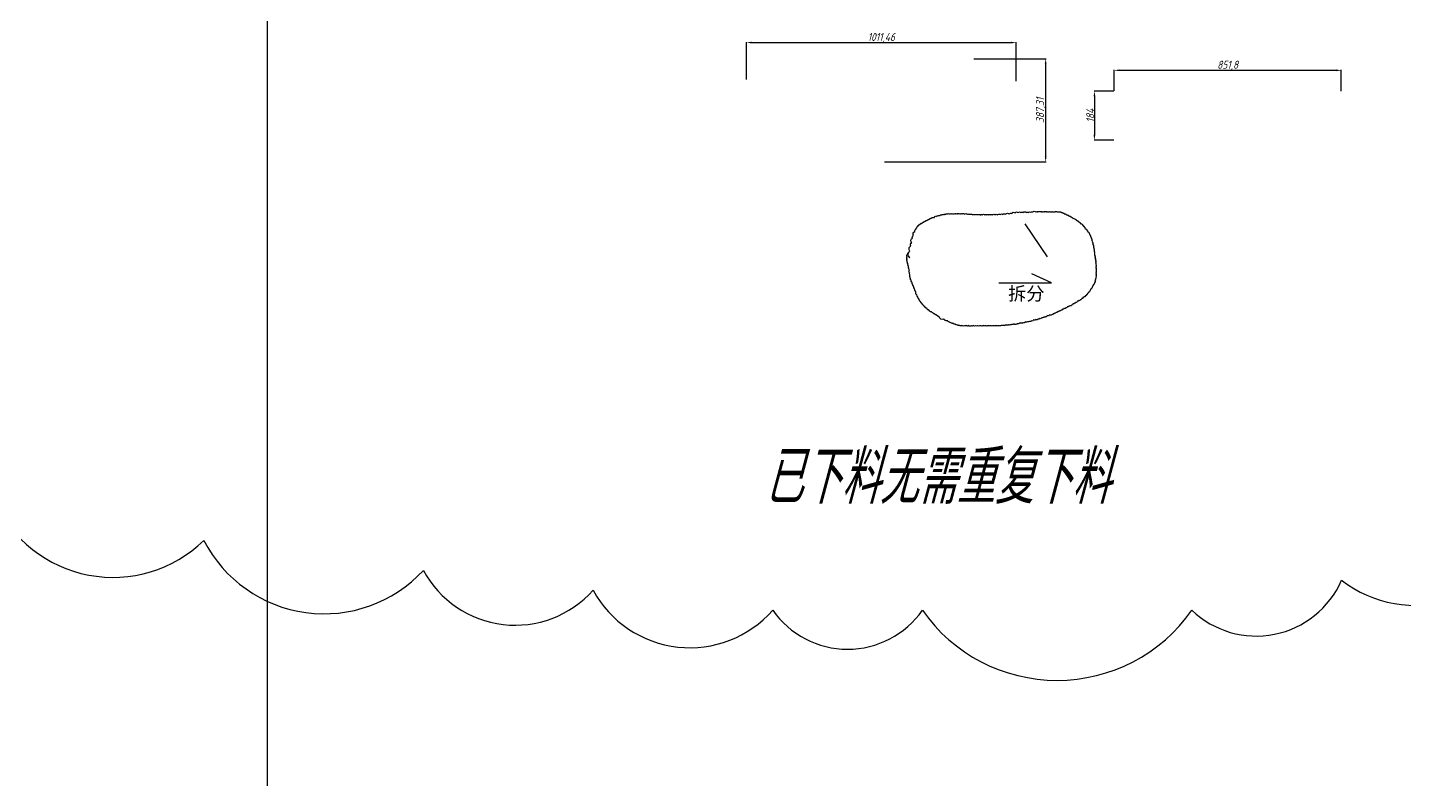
# Model space of a CAD drawing. Header units: millimetres. Extents: x -3655 to 91731, y -8503 to 8404.
# Drawn here: x -956 to 4206, y -2021 to 798 of the extents above; entities that cross this region are included whole.
import ezdxf

# ---------------------------------------------------------------- set-up
doc = ezdxf.new("R2010")
doc.units = ezdxf.units.MM
doc.styles.get("Standard").update_dxf_attribs({"font": 'gbeitc.shx', "bigfont": 'gbcbig.shx'})
doc.dimstyles.new('0000', dxfattribs={"dimtxt": 30, "dimasz": 20, "dimexe": 1.25, "dimexo": 0.625, "dimtad": 1, "dimtxsty": 'Standard', "dimcen": 2.5, "dimazin": 3, "dimtfac": 1, "dimtmove": 0, "dimatfit": 3})

# ---------------------------------------------------------------- blocks, each defined once
blk = doc.blocks.new('*D34')
at = {"color": 0, "lineweight": -2}
for p, q in [((1739, 604), (1739, 743.3)), ((1759, 742.1), (2730.4, 742.1)), ((2750.4, 597.5), (2750.4, 743.3))]:
    blk.add_line(p, q, dxfattribs=at)
at = {"color": 0}
for points in [[(1759, 745.4), (1759, 738.7), (1739, 742.1)], [(2730.4, 745.4), (2730.4, 738.7), (2750.4, 742.1)]]:
    blk.add_solid(points, dxfattribs=at)
at = {"layer": 'Defpoints', "color": 0}
for p in [(2750.4, 742.1), (1739, 603.4), (2750.4, 596.9)]:
    blk.add_point(p, dxfattribs=at)
at = {"color": 0, "insert": (2244.7, 759.6), "char_height": 30, "attachment_point": 5}
blk.add_mtext('1011,46', dxfattribs=at)
blk = doc.blocks.new('*D35')
at = {"color": 0, "lineweight": -2}
for p, q in [((2591.7, 681.7), (2862.2, 681.7)), ((2860.9, 661.7), (2860.9, 314.3)), ((2256.2, 294.3), (2862.2, 294.3))]:
    blk.add_line(p, q, dxfattribs=at)
at = {"color": 0}
for points in [[(2857.6, 661.7), (2864.2, 661.7), (2860.9, 681.7)], [(2857.6, 314.3), (2864.2, 314.3), (2860.9, 294.3)]]:
    blk.add_solid(points, dxfattribs=at)
at = {"layer": 'Defpoints', "color": 0}
for p in [(2591.1, 681.7), (2255.6, 294.3), (2860.9, 294.3)]:
    blk.add_point(p, dxfattribs=at)
at = {"color": 0, "insert": (2843.4, 488), "char_height": 30, "attachment_point": 5, "rotation": 90}
blk.add_mtext('387,31', dxfattribs=at)
blk = doc.blocks.new('*D36')
at = {"color": 0, "lineweight": -2}
for p, q in [((3117.5, 560.8), (3117.5, 639.3)), ((3137.5, 638), (3949.3, 638)), ((3969.3, 560.2), (3969.3, 639.3))]:
    blk.add_line(p, q, dxfattribs=at)
at = {"color": 0}
for points in [[(3137.5, 641.3), (3137.5, 634.7), (3117.5, 638)], [(3949.3, 641.3), (3949.3, 634.7), (3969.3, 638)]]:
    blk.add_solid(points, dxfattribs=at)
at = {"layer": 'Defpoints', "color": 0}
for p in [(3969.3, 638), (3117.5, 560.2), (3969.3, 559.6)]:
    blk.add_point(p, dxfattribs=at)
at = {"color": 0, "insert": (3543.4, 655.5), "char_height": 30, "attachment_point": 5}
blk.add_mtext('851,8', dxfattribs=at)
blk = doc.blocks.new('*D37')
at = {"color": 0, "lineweight": -2}
for p, q in [((3116.8, 560.2), (3042.5, 560.2)), ((3043.8, 540.2), (3043.8, 396.2)), ((3116.7, 376.2), (3042.5, 376.2))]:
    blk.add_line(p, q, dxfattribs=at)
at = {"color": 0}
for points in [[(3040.4, 540.2), (3047.1, 540.2), (3043.8, 560.2)], [(3040.4, 396.2), (3047.1, 396.2), (3043.8, 376.2)]]:
    blk.add_solid(points, dxfattribs=at)
at = {"layer": 'Defpoints', "color": 0}
for p in [(3117.5, 560.2), (3043.8, 376.2), (3117.3, 376.2)]:
    blk.add_point(p, dxfattribs=at)
at = {"color": 0, "insert": (3028.1, 468.2), "char_height": 30, "attachment_point": 5, "rotation": 90}
blk.add_mtext('184', dxfattribs=at)

msp = doc.modelspace()

# ---------------------------------------------------------------- linework, layer by layer
at = {"color": 1}
for p, q in [((-57.84918, 3168.57596), (-57.84918, -7944.99696)), ((2782.74215, 62.89823), (2866.99527, -61.73176)), ((2882.35203, -158.35076), (2808.60545, -125.5975)), ((2685.69452, -158.35076), (2882.35203, -158.35076))]:
    msp.add_line(p, q, dxfattribs=at)
msp.add_lwpolyline([(2351.11407, -64.73296, -0.52056705), (2351.11407, -63.63293, -0.52056705), (2351.11407, -63.63293, -0.52056705), (2352.21491, -39.43182, -0.52056705), (2352.21491, -39.43182, -0.52056705), (2355.51743, -20.73098, -0.52056705), (2355.51743, -20.73098, -0.52056705), (2358.82001, -8.63042, -0.52056705), (2358.82001, -8.63042, -0.52056705), (2362.12253, 8.97041, -0.52056705), (2362.12253, 8.97041, -0.52056705), (2365.42512, 18.87084, -0.52056705), (2365.42512, 18.87084, -0.52056705), (2370.92939, 33.17147, -0.52056705), (2370.92939, 33.17147, -0.52056705), (2372.03023, 37.57168, -0.52056705), (2372.03023, 37.57168, -0.52056705), (2374.23191, 41.97189, -0.52056705), (2374.23191, 41.97189, -0.52056705), (2376.43365, 45.27203, -0.52056705), (2376.43365, 45.27203, -0.52056705), (2378.63534, 48.57218, -0.52056705), (2378.63534, 48.57218, -0.52056705), (2380.83708, 51.87235, -0.52056705), (2380.83708, 51.87235, -0.52056705), (2384.1396, 55.17251, -0.52056705), (2384.1396, 55.17251, -0.52056705), (2385.24044, 57.37258, -0.52056705), (2385.24044, 57.37258, -0.52056705), (2387.44219, 58.47265, -0.52056705), (2387.44219, 58.47265, -0.52056705), (2390.7447, 61.77279, -0.52056705), (2390.7447, 61.77279, -0.52056705), (2392.94645, 61.77279, -0.52056705), (2392.94645, 61.77279, -0.52056705), (2397.34981, 65.07294, -0.52056705), (2397.34981, 65.07294, -0.52056705), (2399.55156, 66.173, -0.52056705), (2399.55156, 66.173, -0.52056705), (2403.95492, 68.37309, -0.52056705), (2403.95492, 68.37309, -0.52056705), (2408.35834, 70.5732, -0.52056705), (2408.35834, 70.5732, -0.52056705), (2410.56009, 72.77329, -0.52056705), (2410.56009, 72.77329, -0.52056705), (2414.96345, 74.97341, -0.52056705), (2414.96345, 74.97341, -0.52056705), (2418.26603, 76.07343, -0.52056705), (2418.26603, 76.07343, -0.52056705), (2422.66946, 78.27355, -0.52056705), (2422.66946, 78.27355, -0.52056705), (2425.97198, 79.37362, -0.52056705), (2425.97198, 79.37362, -0.52056705), (2429.27457, 82.67376, -0.52056705), (2429.27457, 82.67376, -0.52056705), (2432.57709, 83.77378, -0.52056705), (2432.57709, 83.77378, -0.52056705), (2439.1822, 84.87385, -0.52056705), (2439.1822, 84.87385, -0.52056705), (2443.58562, 85.9739, -0.52056705), (2443.58562, 85.9739, -0.52056705), (2450.19072, 90.37411, -0.52056705), (2450.19072, 90.37411, -0.52056705), (2456.79584, 91.47413, -0.52056705), (2456.79584, 91.47413, -0.52056705), (2464.50185, 92.5742, -0.52056705), (2464.50185, 92.5742, -0.52056705), (2471.10695, 95.87434, -0.52056705), (2471.10695, 95.87434, -0.52056705), (2476.61122, 96.9744, -0.52056705), (2476.61122, 96.9744, -0.52056705), (2482.11549, 96.9744, -0.52056705), (2482.11549, 96.9744, -0.52056705), (2486.51884, 98.07446, -0.52056705), (2486.51884, 98.07446, -0.52056705), (2493.12402, 99.17448, -0.52056705), (2493.12402, 99.17448, -0.52056705), (2498.62829, 99.17448, -0.52056705), (2498.62829, 99.17448, -0.52056705), (2503.03164, 99.17448, -0.52056705), (2503.03164, 99.17448, -0.52056705), (2508.53591, 99.17448, -0.52056705), (2508.53591, 99.17448, -0.52056705), (2512.93934, 99.17448, -0.52056705), (2512.93934, 99.17448, -0.52056705), (2517.34276, 99.17448, -0.52056705), (2517.34276, 99.17448, -0.52056705), (2522.84704, 99.17448, -0.52056705), (2522.84704, 99.17448, -0.52056705), (2528.3513, 99.17448, -0.52056705), (2528.3513, 99.17448, -0.52056705), (2536.05724, 99.17448, -0.52056705), (2536.05724, 99.17448, -0.52056705), (2541.56151, 99.17448, -0.52056705), (2541.56151, 99.17448, -0.52056705), (2548.16662, 99.17448, -0.52056705), (2548.16662, 99.17448, -0.52056705), (2556.9734, 98.07446, -0.52056705), (2556.9734, 98.07446, -0.52056705), (2566.88109, 98.07446, -0.52056705), (2566.88109, 98.07446, -0.52056705), (2572.38536, 98.07446, -0.52056705), (2572.38536, 98.07446, -0.52056705), (2576.78879, 98.07446, -0.52056705), (2576.78879, 98.07446, -0.52056705), (2581.19221, 98.07446, -0.52056705), (2581.19221, 98.07446, -0.52056705), (2585.59557, 96.9744, -0.52056705), (2585.59557, 96.9744, -0.52056705), (2591.09984, 95.87434, -0.52056705), (2591.09984, 95.87434, -0.52056705), (2597.70495, 95.87434, -0.52056705), (2597.70495, 95.87434, -0.52056705), (2603.20921, 95.87434, -0.52056705), (2603.20921, 95.87434, -0.52056705), (2608.71348, 95.87434, -0.52056705), (2608.71348, 95.87434, -0.52056705), (2615.31859, 95.87434, -0.52056705), (2615.31859, 95.87434, -0.52056705), (2617.52033, 95.87434, -0.52056705), (2617.52033, 95.87434, -0.52056705), (2623.0246, 95.87434, -0.52056705), (2623.0246, 95.87434, -0.52056705), (2632.93223, 95.87434, -0.52056705), (2632.93223, 95.87434, -0.52056705), (2638.43649, 95.87434, -0.52056705), (2638.43649, 95.87434, -0.52056705), (2646.14251, 95.87434, -0.52056705), (2646.14251, 95.87434, -0.52056705), (2653.84845, 95.87434, -0.52056705), (2653.84845, 95.87434, -0.52056705), (2661.5544, 95.87434, -0.52056705), (2661.5544, 95.87434, -0.52056705), (2671.46209, 95.87434, -0.52056705), (2671.46209, 95.87434, -0.52056705), (2680.26887, 95.87434, -0.52056705), (2680.26887, 95.87434, -0.52056705), (2690.17656, 96.9744, -0.52056705), (2690.17656, 96.9744, -0.52056705), (2700.08426, 96.9744, -0.52056705), (2700.08426, 96.9744, -0.52056705), (2711.09279, 98.07446, -0.52056705), (2711.09279, 98.07446, -0.52056705), (2724.30301, 99.17448, -0.52056705), (2724.30301, 99.17448, -0.52056705), (2734.21063, 101.37461, -0.52056705), (2734.21063, 101.37461, -0.52056705), (2746.32007, 103.57468, -0.52056705), (2746.32007, 103.57468, -0.52056705), (2757.32853, 104.67475, -0.52056705), (2757.32853, 104.67475, -0.52056705), (2768.33707, 104.67475, -0.52056705), (2768.33707, 104.67475, -0.52056705), (2776.04308, 104.67475, -0.52056705), (2776.04308, 104.67475, -0.52056705), (2788.15246, 104.67475, -0.52056705), (2788.15246, 104.67475, -0.52056705), (2795.8584, 104.67475, -0.52056705), (2795.8584, 104.67475, -0.52056705), (2804.66518, 104.67475, -0.52056705), (2804.66518, 104.67475, -0.52056705), (2812.3712, 106.87484, -0.52056705), (2812.3712, 106.87484, -0.52056705), (2824.48057, 106.87484, -0.52056705), (2824.48057, 106.87484, -0.52056705), (2829.98484, 106.87484, -0.52056705), (2829.98484, 106.87484, -0.52056705), (2837.69079, 106.87484, -0.52056705), (2837.69079, 106.87484, -0.52056705), (2845.39673, 106.87484, -0.52056705), (2845.39673, 106.87484, -0.52056705), (2850.901, 106.87484, -0.52056705), (2850.901, 106.87484, -0.52056705), (2856.40526, 106.87484, -0.52056705), (2856.40526, 106.87484, -0.52056705), (2863.01037, 106.87484, -0.52056705), (2863.01037, 106.87484, -0.52056705), (2868.51464, 106.87484, -0.52056705), (2868.51464, 106.87484, -0.52056705), (2872.91807, 106.87484, -0.52056705), (2872.91807, 106.87484, -0.52056705), (2878.42233, 106.87484, -0.52056705), (2878.42233, 106.87484, -0.52056705), (2882.82576, 106.87484, -0.52056705), (2882.82576, 106.87484, -0.52056705), (2888.33002, 106.87484, -0.52056705), (2888.33002, 106.87484, -0.52056705), (2892.73338, 106.87484, -0.52056705), (2892.73338, 106.87484, -0.52056705), (2896.03597, 106.87484, -0.52056705), (2896.03597, 106.87484, -0.52056705), (2903.74191, 106.87484, -0.52056705), (2903.74191, 106.87484, -0.52056705), (2908.14534, 106.87484, -0.52056705), (2908.14534, 106.87484, -0.52056705), (2911.44793, 106.87484, -0.52056705), (2911.44793, 106.87484, -0.52056705), (2914.75045, 106.87484, -0.52056705), (2914.75045, 106.87484, -0.52056705), (2918.05304, 105.7748, -0.52056705), (2918.05304, 105.7748, -0.52056705), (2920.25471, 104.67475, -0.52056705), (2920.25471, 104.67475, -0.52056705), (2923.5573, 103.57468, -0.52056705), (2923.5573, 103.57468, -0.52056705), (2926.85982, 102.47466, -0.52056705), (2926.85982, 102.47466, -0.52056705), (2930.1624, 100.27454, -0.52056705), (2930.1624, 100.27454, -0.52056705), (2932.36409, 99.17448, -0.52056705), (2932.36409, 99.17448, -0.52056705), (2935.66668, 98.07446, -0.52056705), (2935.66668, 98.07446, -0.52056705), (2938.96919, 95.87434, -0.52056705), (2938.96919, 95.87434, -0.52056705), (2943.37262, 94.77432, -0.52056705), (2943.37262, 94.77432, -0.52056705), (2946.67514, 92.5742, -0.52056705), (2946.67514, 92.5742, -0.52056705), (2949.97773, 91.47413, -0.52056705), (2949.97773, 91.47413, -0.52056705), (2954.38115, 88.17399, -0.52056705), (2954.38115, 88.17399, -0.52056705), (2958.78458, 85.9739, -0.52056705), (2958.78458, 85.9739, -0.52056705), (2963.18793, 82.67376, -0.52056705), (2963.18793, 82.67376, -0.52056705), (2968.69221, 80.47364, -0.52056705), (2968.69221, 80.47364, -0.52056705), (2973.09563, 78.27355, -0.52056705), (2973.09563, 78.27355, -0.52056705), (2975.29731, 76.07343, -0.52056705), (2975.29731, 76.07343, -0.52056705), (2978.5999, 73.87334, -0.52056705), (2978.5999, 73.87334, -0.52056705), (2983.00332, 70.5732, -0.52056705), (2983.00332, 70.5732, -0.52056705), (2986.30584, 68.37309, -0.52056705), (2986.30584, 68.37309, -0.52056705), (2989.60843, 66.173, -0.52056705), (2989.60843, 66.173, -0.52056705), (2990.70927, 63.97291, -0.52056705), (2990.70927, 63.97291, -0.52056705), (2994.01179, 61.77279, -0.52056705), (2994.01179, 61.77279, -0.52056705), (2996.21354, 60.67274, -0.52056705), (2996.21354, 60.67274, -0.52056705), (2999.51605, 57.37258, -0.52056705), (2999.51605, 57.37258, -0.52056705), (3001.7178, 54.07244, -0.52056705), (3001.7178, 54.07244, -0.52056705), (3005.02032, 50.7723, -0.52056705), (3005.02032, 50.7723, -0.52056705), (3008.3229, 45.27203, -0.52056705), (3008.3229, 45.27203, -0.52056705), (3010.52459, 43.07195, -0.52056705), (3010.52459, 43.07195, -0.52056705), (3013.82718, 40.87183, -0.52056705), (3013.82718, 40.87183, -0.52056705), (3014.92801, 37.57168, -0.52056705), (3014.92801, 37.57168, -0.52056705), (3018.2306, 34.27154, -0.52056705), (3018.2306, 34.27154, -0.52056705), (3019.33144, 32.07145, -0.52056705), (3019.33144, 32.07145, -0.52056705), (3022.63396, 28.77131, -0.52056705), (3022.63396, 28.77131, -0.52056705), (3023.73487, 25.47112, -0.52056705), (3023.73487, 25.47112, -0.52056705), (3024.83571, 23.27103, -0.52056705), (3024.83571, 23.27103, -0.52056705), (3025.93654, 21.07096, -0.52056705), (3025.93654, 21.07096, -0.52056705), (3028.13823, 17.77078, -0.52056705), (3028.13823, 17.77078, -0.52056705), (3029.23906, 14.47063, -0.52056705), (3029.23906, 14.47063, -0.52056705), (3030.33997, 12.27055, -0.52056705), (3030.33997, 12.27055, -0.52056705), (3031.44082, 7.87034, -0.52056705), (3031.44082, 7.87034, -0.52056705), (3032.54165, 6.77029, -0.52056705), (3032.54165, 6.77029, -0.52056705), (3033.64249, 2.37008, -0.52056705), (3033.64249, 2.37008, -0.52056705), (3033.64249, -0.93008, -0.52056705), (3033.64249, -0.93008, -0.52056705), (3035.84424, -5.33027, -0.52056705), (3035.84424, -5.33027, -0.52056705), (3036.94508, -8.63042, -0.52056705), (3036.94508, -8.63042, -0.52056705), (3036.94508, -13.03063, -0.52056705), (3036.94508, -13.03063, -0.52056705), (3039.14676, -17.43082, -0.52056705), (3039.14676, -17.43082, -0.52056705), (3039.14676, -20.73098, -0.52056705), (3039.14676, -20.73098, -0.52056705), (3040.24759, -25.13119, -0.52056705), (3040.24759, -25.13119, -0.52056705), (3040.24759, -26.23121, -0.52056705), (3040.24759, -26.23121, -0.52056705), (3041.34851, -30.63142, -0.52056705), (3041.34851, -30.63142, -0.52056705), (3041.34851, -35.03161, -0.52056705), (3041.34851, -35.03161, -0.52056705), (3042.44935, -39.43182, -0.52056705), (3042.44935, -39.43182, -0.52056705), (3042.44935, -41.6319, -0.52056705), (3042.44935, -41.6319, -0.52056705), (3043.55018, -44.93204, -0.52056705), (3043.55018, -44.93204, -0.52056705), (3043.55018, -49.33225, -0.52056705), (3043.55018, -49.33225, -0.52056705), (3043.55018, -52.63241, -0.52056705), (3043.55018, -52.63241, -0.52056705), (3044.65102, -57.0326, -0.52056705), (3044.65102, -57.0326, -0.52056705), (3045.75187, -61.43281, -0.52056705), (3045.75187, -61.43281, -0.52056705), (3045.75187, -65.83302, -0.52056705), (3045.75187, -65.83302, -0.52056705), (3046.8527, -69.13316, -0.52056705), (3046.8527, -69.13316, -0.52056705), (3046.8527, -72.43331, -0.52056705), (3046.8527, -72.43331, -0.52056705), (3047.95361, -76.83352, -0.52056705), (3047.95361, -76.83352, -0.52056705), (3047.95361, -81.23371, -0.52056705), (3047.95361, -81.23371, -0.52056705), (3047.95361, -85.63392, -0.52056705), (3047.95361, -85.63392, -0.52056705), (3049.05445, -90.03413, -0.52056705), (3049.05445, -90.03413, -0.52056705), (3049.05445, -94.43433, -0.52056705), (3049.05445, -94.43433, -0.52056705), (3049.05445, -98.83454, -0.52056705), (3049.05445, -98.83454, -0.52056705), (3049.05445, -101.03463, -0.52056705), (3049.05445, -101.03463, -0.52056705), (3049.05445, -105.43482, -0.52056705), (3049.05445, -105.43482, -0.52056705), (3049.05445, -110.93505, -0.52056705), (3049.05445, -110.93505, -0.52056705), (3049.05445, -114.23524, -0.52056705), (3049.05445, -114.23524, -0.52056705), (3049.05445, -119.73547, -0.52056705), (3049.05445, -119.73547, -0.52056705), (3049.05445, -125.23574, -0.52056705), (3049.05445, -125.23574, -0.52056705), (3049.05445, -129.63593, -0.52056705), (3049.05445, -129.63593, -0.52056705), (3049.05445, -134.03611, -0.52056705), (3049.05445, -134.03611, -0.52056705), (3049.05445, -138.43632, -0.52056705), (3049.05445, -138.43632, -0.52056705), (3047.95361, -142.83652, -0.52056705), (3047.95361, -142.83652, -0.52056705), (3046.8527, -146.13667, -0.52056705), (3046.8527, -146.13667, -0.52056705), (3045.75187, -150.53687, -0.52056705), (3045.75187, -150.53687, -0.52056705), (3044.65102, -156.03713, -0.52056705), (3044.65102, -156.03713, -0.52056705), (3042.44935, -160.43734, -0.52056705), (3042.44935, -160.43734, -0.52056705), (3039.14676, -165.93757, -0.52056705), (3039.14676, -165.93757, -0.52056705), (3036.94508, -170.33778, -0.52056705), (3036.94508, -170.33778, -0.52056705), (3034.74333, -174.73798, -0.52056705), (3034.74333, -174.73798, -0.52056705), (3033.64249, -178.03812, -0.52056705), (3033.64249, -178.03812, -0.52056705), (3030.33997, -181.33826, -0.52056705), (3030.33997, -181.33826, -0.52056705), (3028.13823, -184.63842, -0.52056705), (3028.13823, -184.63842, -0.52056705), (3025.93654, -189.03863, -0.52056705), (3025.93654, -189.03863, -0.52056705), (3024.83571, -191.23875, -0.52056705), (3024.83571, -191.23875, -0.52056705), (3021.53312, -193.43882, -0.52056705), (3021.53312, -193.43882, -0.52056705), (3017.12969, -198.93909, -0.52056705), (3017.12969, -198.93909, -0.52056705), (3016.02885, -201.13918, -0.52056705), (3016.02885, -201.13918, -0.52056705), (3012.72634, -204.43932, -0.52056705), (3012.72634, -204.43932, -0.52056705), (3009.42375, -207.73946, -0.52056705), (3009.42375, -207.73946, -0.52056705), (3003.91948, -211.03965, -0.52056705), (3003.91948, -211.03965, -0.52056705), (3000.61696, -214.33979, -0.52056705), (3000.61696, -214.33979, -0.52056705), (2996.21354, -217.63993, -0.52056705), (2996.21354, -217.63993, -0.52056705), (2990.70927, -222.04014, -0.52056705), (2990.70927, -222.04014, -0.52056705), (2984.10416, -225.34029, -0.52056705), (2984.10416, -225.34029, -0.52056705), (2979.70073, -227.54037, -0.52056705), (2979.70073, -227.54037, -0.52056705), (2973.09563, -231.94057, -0.52056705), (2973.09563, -231.94057, -0.52056705), (2968.69221, -235.24071, -0.52056705), (2968.69221, -235.24071, -0.52056705), (2963.18793, -237.44085, -0.52056705), (2963.18793, -237.44085, -0.52056705), (2958.78458, -241.84104, -0.52056705), (2958.78458, -241.84104, -0.52056705), (2952.1794, -244.04113, -0.52056705), (2952.1794, -244.04113, -0.52056705), (2947.77604, -246.24125, -0.52056705), (2947.77604, -246.24125, -0.52056705), (2941.17094, -248.44134, -0.52056705), (2941.17094, -248.44134, -0.52056705), (2936.76751, -252.84154, -0.52056705), (2936.76751, -252.84154, -0.52056705), (2930.1624, -253.9416, -0.52056705), (2930.1624, -253.9416, -0.52056705), (2923.5573, -257.24175, -0.52056705), (2923.5573, -257.24175, -0.52056705), (2919.15387, -261.64196, -0.52056705), (2919.15387, -261.64196, -0.52056705), (2912.54876, -262.74198, -0.52056705), (2912.54876, -262.74198, -0.52056705), (2908.14534, -266.04212, -0.52056705), (2908.14534, -266.04212, -0.52056705), (2904.84276, -267.14219, -0.52056705), (2904.84276, -267.14219, -0.52056705), (2900.4394, -270.44233, -0.52056705), (2900.4394, -270.44233, -0.52056705), (2893.83429, -271.54238, -0.52056705), (2893.83429, -271.54238, -0.52056705), (2889.43086, -274.84254, -0.52056705), (2889.43086, -274.84254, -0.52056705), (2885.02743, -277.04266, -0.52056705), (2885.02743, -277.04266, -0.52056705), (2876.22065, -279.24274, -0.52056705), (2876.22065, -279.24274, -0.52056705), (2870.71638, -281.44286, -0.52056705), (2870.71638, -281.44286, -0.52056705), (2866.31296, -282.54288, -0.52056705), (2866.31296, -282.54288, -0.52056705), (2860.80869, -285.84302, -0.52056705), (2860.80869, -285.84302, -0.52056705), (2855.30443, -286.94309, -0.52056705), (2855.30443, -286.94309, -0.52056705), (2850.901, -288.04314, -0.52056705), (2850.901, -288.04314, -0.52056705), (2846.49757, -289.14321, -0.52056705), (2846.49757, -289.14321, -0.52056705), (2837.69079, -292.44335, -0.52056705), (2837.69079, -292.44335, -0.52056705), (2832.18652, -294.64344, -0.52056705), (2832.18652, -294.64344, -0.52056705), (2824.48057, -295.74351, -0.52056705), (2824.48057, -295.74351, -0.52056705), (2815.67372, -297.94358, -0.52056705), (2815.67372, -297.94358, -0.52056705), (2807.96777, -301.24374, -0.52056705), (2807.96777, -301.24374, -0.52056705), (2800.26183, -302.34379, -0.52056705), (2800.26183, -302.34379, -0.52056705), (2792.55581, -303.44386, -0.52056705), (2792.55581, -303.44386, -0.52056705), (2783.74903, -305.64393, -0.52056705), (2783.74903, -305.64393, -0.52056705), (2776.04308, -307.84406, -0.52056705), (2776.04308, -307.84406, -0.52056705), (2768.33707, -308.94408, -0.52056705), (2768.33707, -308.94408, -0.52056705), (2762.8328, -308.94408, -0.52056705), (2762.8328, -308.94408, -0.52056705), (2754.02601, -311.1442, -0.52056705), (2754.02601, -311.1442, -0.52056705), (2744.11832, -313.34429, -0.52056705), (2744.11832, -313.34429, -0.52056705), (2738.61406, -313.34429, -0.52056705), (2738.61406, -313.34429, -0.52056705), (2733.10979, -314.44434, -0.52056705), (2733.10979, -314.44434, -0.52056705), (2726.50468, -315.54441, -0.52056705), (2726.50468, -315.54441, -0.52056705), (2721.00042, -315.54441, -0.52056705), (2721.00042, -315.54441, -0.52056705), (2714.39531, -316.64443, -0.52056705), (2714.39531, -316.64443, -0.52056705), (2709.99189, -316.64443, -0.52056705), (2709.99189, -316.64443, -0.52056705), (2704.48762, -317.74448, -0.52056705), (2704.48762, -317.74448, -0.52056705), (2700.08426, -317.74448, -0.52056705), (2700.08426, -317.74448, -0.52056705), (2694.57999, -317.74448, -0.52056705), (2694.57999, -317.74448, -0.52056705), (2689.07573, -318.84455, -0.52056705), (2689.07573, -318.84455, -0.52056705), (2684.6723, -318.84455, -0.52056705), (2684.6723, -318.84455, -0.52056705), (2680.26887, -318.84455, -0.52056705), (2680.26887, -318.84455, -0.52056705), (2674.76461, -318.84455, -0.52056705), (2674.76461, -318.84455, -0.52056705), (2668.1595, -318.84455, -0.52056705), (2668.1595, -318.84455, -0.52056705), (2662.65523, -318.84455, -0.52056705), (2662.65523, -318.84455, -0.52056705), (2657.15097, -318.84455, -0.52056705), (2657.15097, -318.84455, -0.52056705), (2651.6467, -318.84455, -0.52056705), (2651.6467, -318.84455, -0.52056705), (2645.04159, -318.84455, -0.52056705), (2645.04159, -318.84455, -0.52056705), (2637.33565, -318.84455, -0.52056705), (2637.33565, -318.84455, -0.52056705), (2631.83138, -318.84455, -0.52056705), (2631.83138, -318.84455, -0.52056705), (2626.32712, -318.84455, -0.52056705), (2626.32712, -318.84455, -0.52056705), (2618.62118, -318.84455, -0.52056705), (2618.62118, -318.84455, -0.52056705), (2613.1169, -318.84455, -0.52056705), (2613.1169, -318.84455, -0.52056705), (2605.41096, -318.84455, -0.52056705), (2605.41096, -318.84455, -0.52056705), (2597.70495, -318.84455, -0.52056705), (2597.70495, -318.84455, -0.52056705), (2589.999, -318.84455, -0.52056705), (2589.999, -318.84455, -0.52056705), (2582.29306, -318.84455, -0.52056705), (2582.29306, -318.84455, -0.52056705), (2571.28452, -318.84455, -0.52056705), (2571.28452, -318.84455, -0.52056705), (2563.57858, -318.84455, -0.52056705), (2563.57858, -318.84455, -0.52056705), (2556.9734, -318.84455, -0.52056705), (2556.9734, -318.84455, -0.52056705), (2549.26745, -318.84455, -0.52056705), (2549.26745, -318.84455, -0.52056705), (2543.76319, -318.84455, -0.52056705), (2543.76319, -318.84455, -0.52056705), (2537.15809, -317.74448, -0.52056705), (2537.15809, -317.74448, -0.52056705), (2533.8555, -317.74448, -0.52056705), (2533.8555, -317.74448, -0.52056705), (2528.3513, -315.54441, -0.52056705), (2528.3513, -315.54441, -0.52056705), (2523.94787, -314.44434, -0.52056705), (2523.94787, -314.44434, -0.52056705), (2520.64528, -313.34429, -0.52056705), (2520.64528, -313.34429, -0.52056705), (2515.14102, -311.1442, -0.52056705), (2515.14102, -311.1442, -0.52056705), (2510.73766, -310.04414, -0.52056705), (2510.73766, -310.04414, -0.52056705), (2506.33423, -307.84406, -0.52056705), (2506.33423, -307.84406, -0.52056705), (2503.03164, -306.744, -0.52056705), (2503.03164, -306.744, -0.52056705), (2498.62829, -304.54391, -0.52056705), (2498.62829, -304.54391, -0.52056705), (2494.22486, -301.24374, -0.52056705), (2494.22486, -301.24374, -0.52056705), (2489.82143, -300.1437, -0.52056705), (2489.82143, -300.1437, -0.52056705), (2486.51884, -300.1437, -0.52056705), (2486.51884, -300.1437, -0.52056705), (2482.11549, -295.74351, -0.52056705), (2482.11549, -295.74351, -0.52056705), (2477.71206, -294.64344, -0.52056705), (2477.71206, -294.64344, -0.52056705), (2462.3001, -286.94309, -0.52056705), (2462.3001, -286.94309, -0.52056705), (2458.99758, -283.64295, -0.52056705), (2458.99758, -283.64295, -0.52056705), (2454.59415, -281.44286, -0.52056705), (2454.59415, -281.44286, -0.52056705), (2451.29164, -279.24274, -0.52056705), (2451.29164, -279.24274, -0.52056705), (2446.88821, -275.94259, -0.52056705), (2446.88821, -275.94259, -0.52056705), (2443.58562, -274.84254, -0.52056705), (2443.58562, -274.84254, -0.52056705), (2439.1822, -271.54238, -0.52056705), (2439.1822, -271.54238, -0.52056705), (2436.98052, -269.34231, -0.52056705), (2436.98052, -269.34231, -0.52056705), (2432.57709, -267.14219, -0.52056705), (2432.57709, -267.14219, -0.52056705), (2427.07282, -264.9421, -0.52056705), (2427.07282, -264.9421, -0.52056705), (2423.77031, -261.64196, -0.52056705), (2423.77031, -261.64196, -0.52056705), (2421.56856, -259.44183, -0.52056705), (2421.56856, -259.44183, -0.52056705), (2416.06436, -255.04163, -0.52056705), (2416.06436, -255.04163, -0.52056705), (2413.86261, -253.9416, -0.52056705), (2413.86261, -253.9416, -0.52056705), (2411.66093, -251.74148, -0.52056705), (2411.66093, -251.74148, -0.52056705), (2408.35834, -248.44134, -0.52056705), (2408.35834, -248.44134, -0.52056705), (2406.15667, -246.24125, -0.52056705), (2406.15667, -246.24125, -0.52056705), (2402.85408, -242.94108, -0.52056705), (2402.85408, -242.94108, -0.52056705), (2400.6524, -239.64092, -0.52056705), (2400.6524, -239.64092, -0.52056705), (2397.34981, -236.34078, -0.52056705), (2397.34981, -236.34078, -0.52056705), (2395.14813, -234.14069, -0.52056705), (2395.14813, -234.14069, -0.52056705), (2392.94645, -229.74049, -0.52056705), (2392.94645, -229.74049, -0.52056705), (2389.64387, -226.44035, -0.52056705), (2389.64387, -226.44035, -0.52056705), (2388.54303, -225.34029, -0.52056705), (2388.54303, -225.34029, -0.52056705), (2387.44219, -222.04014, -0.52056705), (2387.44219, -222.04014, -0.52056705), (2386.34128, -219.84002, -0.52056705), (2386.34128, -219.84002, -0.52056705), (2384.1396, -216.53988, -0.52056705), (2384.1396, -216.53988, -0.52056705), (2383.03876, -214.33979, -0.52056705), (2383.03876, -214.33979, -0.52056705), (2381.93792, -212.13967, -0.52056705), (2381.93792, -212.13967, -0.52056705), (2380.83708, -209.93958, -0.52056705), (2380.83708, -209.93958, -0.52056705), (2378.63534, -206.63944, -0.52056705), (2378.63534, -206.63944, -0.52056705), (2377.53449, -204.43932, -0.52056705), (2377.53449, -204.43932, -0.52056705), (2377.53449, -203.3393, -0.52056705), (2377.53449, -203.3393, -0.52056705), (2375.33281, -200.03912, -0.52056705), (2375.33281, -200.03912, -0.52056705), (2374.23191, -197.83903, -0.52056705), (2374.23191, -197.83903, -0.52056705), (2374.23191, -194.53889, -0.52056705), (2374.23191, -194.53889, -0.52056705), (2374.23191, -191.23875, -0.52056705), (2374.23191, -191.23875, -0.52056705), (2372.03023, -189.03863, -0.52056705), (2372.03023, -189.03863, -0.52056705), (2370.92939, -185.73847, -0.52056705), (2370.92939, -185.73847, -0.52056705), (2369.82855, -182.43833, -0.52056705), (2369.82855, -182.43833, -0.52056705), (2368.72771, -179.13819, -0.52056705), (2368.72771, -179.13819, -0.52056705), (2366.52596, -174.73798, -0.52056705), (2366.52596, -174.73798, -0.52056705), (2365.42512, -171.43783, -0.52056705), (2365.42512, -171.43783, -0.52056705), (2365.42512, -170.33778, -0.52056705), (2365.42512, -170.33778, -0.52056705), (2363.22344, -167.03764, -0.52056705), (2363.22344, -167.03764, -0.52056705), (2362.12253, -163.73748, -0.52056705), (2362.12253, -163.73748, -0.52056705), (2361.0217, -159.33727, -0.52056705), (2361.0217, -159.33727, -0.52056705), (2359.92086, -157.1372, -0.52056705), (2359.92086, -157.1372, -0.52056705), (2357.71917, -153.83701, -0.52056705), (2357.71917, -153.83701, -0.52056705), (2357.71917, -151.63692, -0.52056705), (2357.71917, -151.63692, -0.52056705), (2356.61827, -148.33678, -0.52056705), (2356.61827, -148.33678, -0.52056705), (2354.41659, -145.03664, -0.52056705), (2354.41659, -145.03664, -0.52056705), (2354.41659, -141.73646, -0.52056705), (2354.41659, -141.73646, -0.52056705), (2353.31575, -138.43632, -0.52056705), (2353.31575, -138.43632, -0.52056705), (2353.31575, -137.3363, -0.52056705), (2353.31575, -137.3363, -0.52056705), (2352.21491, -134.03611, -0.52056705), (2352.21491, -134.03611, -0.52056705), (2352.21491, -130.73597, -0.52056705), (2352.21491, -130.73597, -0.52056705), (2352.21491, -127.43581, -0.52056705), (2352.21491, -127.43581, -0.52056705), (2351.11407, -125.23574, -0.52056705), (2351.11407, -125.23574, -0.52056705), (2351.11407, -121.93558, -0.52056705), (2351.11407, -121.93558, -0.52056705), (2350.01316, -113.13518, -0.52056705), (2350.01316, -113.13518, -0.52056705), (2350.01316, -110.93505, -0.52056705), (2350.01316, -110.93505, -0.52056705), (2348.91232, -107.63491, -0.52056705), (2348.91232, -107.63491, -0.52056705), (2347.81148, -104.33477, -0.52056705), (2347.81148, -104.33477, -0.52056705), (2347.81148, -101.03463, -0.52056705), (2347.81148, -101.03463, -0.52056705), (2346.71065, -96.63442, -0.52056705), (2346.71065, -96.63442, -0.52056705), (2346.71065, -95.53435, -0.52056705), (2346.71065, -95.53435, -0.52056705), (2345.6098, -93.33427, -0.52056705), (2345.6098, -93.33427, -0.52056705), (2345.6098, -88.93407, -0.52056705), (2345.6098, -88.93407, -0.52056705), (2344.50889, -86.73399, -0.52056705), (2344.50889, -86.73399, -0.52056705), (2343.40806, -82.33378, -0.52056705), (2343.40806, -82.33378, -0.52056705), (2342.30722, -81.23371, -0.52056705), (2342.30722, -81.23371, -0.52056705), (2342.30722, -77.93357, -0.52056705), (2342.30722, -77.93357, -0.52056705), (2341.20637, -75.73345, -0.52056705), (2341.20637, -75.73345, -0.52056705), (2341.20637, -73.53336, -0.52056705), (2341.20637, -73.53336, -0.52056705), (2341.20637, -71.33327, -0.52056705), (2341.20637, -71.33327, -0.52056705), (2341.20637, -68.0331, -0.52056705), (2341.20637, -68.0331, -0.52056705), (2341.20637, -64.73296, -0.52056705), (2341.20637, -64.73296, -0.52056705), (2341.20637, -62.53287, -0.52056705), (2341.20637, -62.53287, -0.52056705), (2341.20637, -61.43281, -0.52056705), (2341.20637, -61.43281, -0.52056705), (2341.20637, -60.33276, -0.52056705), (2341.20637, -60.33276, -0.52056705), (2341.20637, -59.23272, -0.52056705), (2341.20637, -59.23272, -0.52056705), (2341.20637, -58.13267, -0.52056705), (2341.20637, -58.13267, -0.52056705), (2341.20637, -55.93258, -0.52056705), (2341.20637, -55.93258, -0.52056705), (2341.20637, -54.83253, -0.52056705), (2341.20637, -54.83253, -0.52056705), (2343.40806, -52.63241, -0.52056705), (2343.40806, -52.63241, -0.52056705), (2343.40806, -51.53237, -0.52056705), (2343.40806, -51.53237, -0.52056705), (2344.50889, -50.43232, -0.52056705), (2344.50889, -50.43232, -0.52056705), (2344.50889, -48.23223, -0.52056705), (2344.50889, -48.23223, -0.52056705), (2345.6098, -48.23223, -0.52056705), (2345.6098, -48.23223, -0.52056705), (2345.6098, -47.13216, -0.52056705), (2345.6098, -47.13216, -0.52056705), (2346.71065, -46.03211, -0.52056705), (2346.71065, -46.03211, -0.52056705), (2346.71065, -44.93204, -0.52056705), (2346.71065, -44.93204)], format="xyb", dxfattribs=at)
at = {"color": 3}
msp.add_lwpolyline([(-1080.90176, -975.21082, 0.52056705), (-295.16848, -1124.72919, 0.52056705), (-295.16848, -1124.72919, 0.52056705), (527.98067, -1236.86799, 0.52056705), (527.98067, -1236.86799, 0.52056705), (1164.05044, -1311.6272, 0.52056705), (1164.05044, -1311.6272, 0.52056705), (1837.53608, -1386.3864, 0.52056705), (1837.53608, -1386.3864, 0.52056705), (2398.7741, -1386.3864, 0.52056705), (2398.7741, -1386.3864, 0.52056705), (3409.00251, -1386.3864, 0.52056705), (3409.00251, -1386.3864, 0.52056705), (3970.24052, -1274.2476, 0.52056705), (3970.24052, -1274.2476, 0.52056705), (4681.14205, -1049.96998, 0.52056705)], format="xyb", dxfattribs=at)

# ---------------------------------------------------------------- texts
at = {"color": 1, "insert": (2720.07038, -174.20516), "char_height": 50, "attachment_point": 1}
msp.add_mtext_dynamic_manual_height_columns('\\pt300;{\\fSimSun|b0|i0|c134|p2;拆分}', width=148.337048, gutter_width=12.5, heights=[0], dxfattribs=at)
at = {"color": 3, "insert": (1804.35042, -787.57784), "char_height": 200, "attachment_point": 1}
msp.add_mtext_dynamic_manual_height_columns('已下料无需重复下料', width=2098.836548, gutter_width=12.5, heights=[0], dxfattribs=at)

# ---------------------------------------------------------------- dimensions: what is measured, and where the dimension line sits
at = {"color": 1}
for base, p1, p2, picture, middle in [((2750.43642, 742.0609), (1738.97385, 603.36238), (2750.43642, 596.85381), '*D34', (2244.70513, 759.5609)), ((3969.25567, 638.0035), (3117.45466, 560.20652), (3969.25567, 559.58249), '*D36', (3543.35516, 655.5035))]:
    dim = msp.add_linear_dim(base=base, p1=p1, p2=p2, dimstyle='0000', dxfattribs=at)
    dim.commit()
    dim.dimension.update_dxf_attribs({"geometry": picture, "text_midpoint": middle})
for base, p1, p2, picture, middle in [((2860.90652, 294.348), (2591.12406, 681.65769), (2255.59393, 294.348), '*D35', (2843.40652, 488.00285)), ((3043.76651, 376.20657), (3117.45466, 560.20652), (3117.31986, 376.20657), '*D37', (3028.14151, 468.20654))]:
    dim = msp.add_linear_dim(base=base, p1=p1, p2=p2, angle=90, dimstyle='0000', dxfattribs=at)
    dim.commit()
    dim.dimension.update_dxf_attribs({"geometry": picture, "text_midpoint": middle})

doc.saveas('drawing.dxf')
